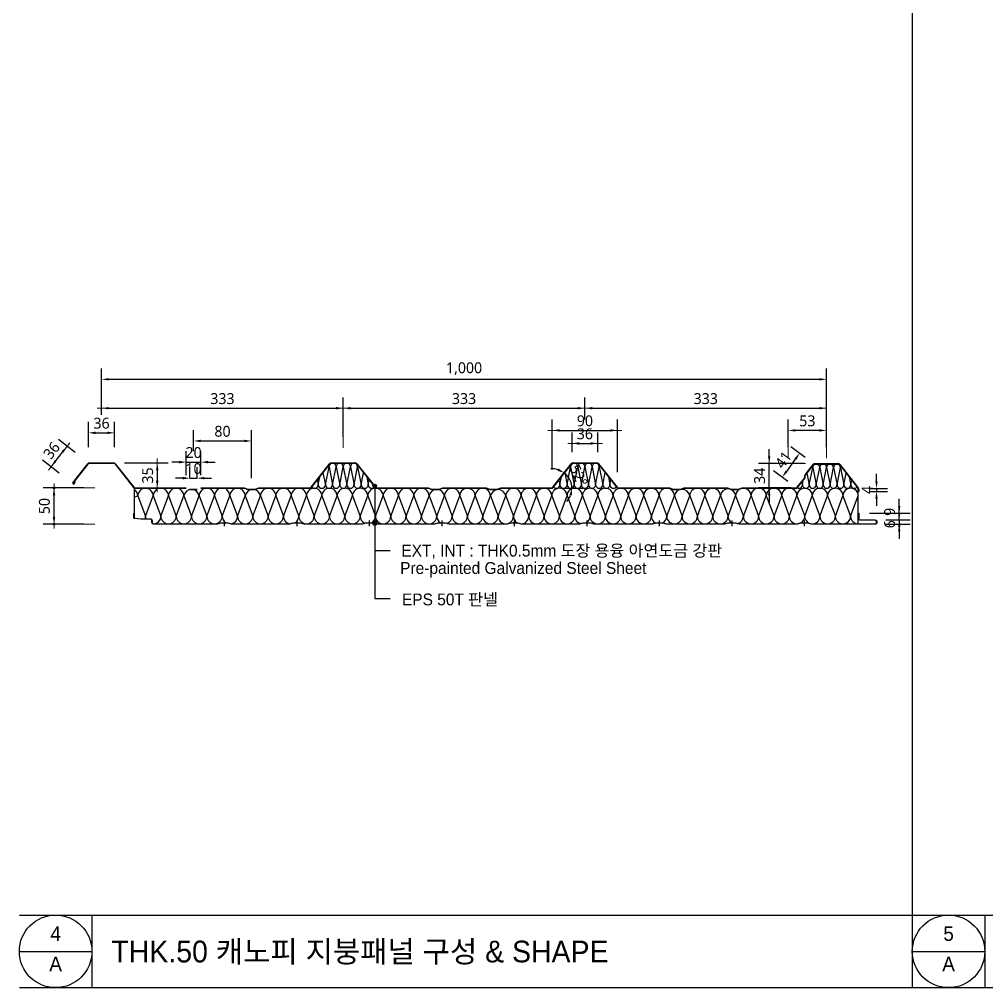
# Model space of a CAD drawing. Header units: millimetres. Extents: x 50863 to 79787, y -43062 to -37468.
# Drawn here: x 50863 to 52197, y -40217 to -38882 of the extents above; entities that cross this region are included whole.
import ezdxf
from ezdxf.enums import TextEntityAlignment as Align

# ---------------------------------------------------------------- set-up
doc = ezdxf.new("R2010")
doc.units = ezdxf.units.MM
doc.header["$LTSCALE"] = 50
for name, color, linetype in [('1', 1, 'Continuous'), ('2', 7, 'Continuous'), ('6', 6, 'Continuous'), ('ARTINT-A1$0$MK', 3, 'Continuous'), ('ARTINT-A1$0$TEX', 7, 'Continuous'), ('DIM', 7, 'Continuous'), ('HAT', 5, 'Continuous'), ('TEXT', 3, 'Continuous'), ('WAL', 3, 'Continuous')]:
    doc.layers.add(name, color=color, linetype=linetype)
doc.styles.get("Standard").update_dxf_attribs({"font": 'txt.shx'})
doc.styles.add('나눔고딕 7', font='')
doc.styles.add('돋움', font='')
doc.styles.get('나눔고딕 7').set_extended_font_data('NanumGothic')
doc.styles.get('돋움').set_extended_font_data('Dotum')
doc.dimstyles.get("Standard").update_dxf_attribs({"dimtxt": 3, "dimasz": 3, "dimexe": 1.25, "dimexo": 3, "dimgap": 1, "dimtad": 1, "dimdec": 0, "dimzin": 1, "dimdsep": 46, "dimlunit": 6, "dimtxsty": 'Standard', "dimcen": 2.5, "dimadec": 0, "dimazin": 0, "dimtfac": 1, "dimtdec": 0, "dimtix": 1, "dimtmove": 2, "dimatfit": 3, "dimfxl": 0, "dimtolj": 1, "dimtzin": 1, "dimarcsym": 0})

# ---------------------------------------------------------------- blocks, each defined once
blk = doc.blocks.new('POT')
at = {"layer": 'TEXT', "color": 4, "linetype": 'Continuous'}
for radius in [0.5, 0.25]:
    blk.add_circle((0, 0), radius, dxfattribs=at)
blk = doc.blocks.new('*D20')
at = {"layer": 'Defpoints', "color": 0}
for p in [(50910.5, -39528.1), (50966.9, -39528.1), (50966.9, -39578.1)]:
    blk.add_point(p, dxfattribs=at)
at = {"layer": 'DIM', "color": 7, "linetype": 'Continuous', "lineweight": -2, "ltscale": 1000}
for p, q in [((50951.9, -39528.1), (50895.5, -39528.1)), ((50951.9, -39578.1), (50895.5, -39578.1))]:
    blk.add_line(p, q, dxfattribs=at)
at = {"layer": 'DIM', "color": 0, "linetype": 'Continuous', "lineweight": -2, "ltscale": 1000}
blk.add_line((50910.5, -39568.1), (50910.5, -39538.1), dxfattribs=at)
at = {"layer": 'DIM', "color": 0}
for points in [[(50912.2, -39538.1), (50908.8, -39538.1), (50910.5, -39528.1)], [(50908.8, -39568.1), (50912.2, -39568.1), (50910.5, -39578.1)]]:
    blk.add_solid(points, dxfattribs=at)
at = {"layer": 'DIM', "color": 3, "insert": (50897.3, -39553.1), "char_height": 15, "attachment_point": 5, "rotation": 90, "style": '나눔고딕 7'}
blk.add_mtext('\\A1;50', dxfattribs=at)
blk = doc.blocks.new('*D21')
at = {"layer": 'Defpoints', "color": 0}
for p in [(51976.1, -39378.3), (50976.1, -39442.2), (51976.1, -39487)]:
    blk.add_point(p, dxfattribs=at)
at = {"layer": 'DIM', "color": 7, "linetype": 'Continuous', "lineweight": -2, "ltscale": 1000}
for p, q in [((50976.1, -39427.2), (50976.1, -39363.3)), ((51976.1, -39472), (51976.1, -39363.3))]:
    blk.add_line(p, q, dxfattribs=at)
at = {"layer": 'DIM', "color": 0, "linetype": 'Continuous', "lineweight": -2, "ltscale": 1000}
blk.add_line((50986.1, -39378.3), (51966.1, -39378.3), dxfattribs=at)
at = {"layer": 'DIM', "color": 0}
for points in [[(50986.1, -39376.7), (50986.1, -39380), (50976.1, -39378.3)], [(51966.1, -39380), (51966.1, -39376.7), (51976.1, -39378.3)]]:
    blk.add_solid(points, dxfattribs=at)
at = {"layer": 'DIM', "color": 3, "insert": (51476.1, -39363.7), "char_height": 15, "attachment_point": 5, "style": '나눔고딕 7'}
blk.add_mtext('\\A1;1,000', dxfattribs=at)
blk = doc.blocks.new('*D22')
at = {"layer": 'Defpoints', "color": 0}
for p in [(51309.5, -39418.2), (50976.1, -39442.2), (51309.5, -39472.8)]:
    blk.add_point(p, dxfattribs=at)
at = {"layer": 'DIM', "color": 7, "linetype": 'Continuous', "lineweight": -2, "ltscale": 1000}
for p, q in [((50976.1, -39427.2), (50976.1, -39403.2)), ((51309.5, -39457.8), (51309.5, -39403.2))]:
    blk.add_line(p, q, dxfattribs=at)
at = {"layer": 'DIM', "color": 0, "linetype": 'Continuous', "lineweight": -2, "ltscale": 1000}
blk.add_line((50986.1, -39418.2), (51299.5, -39418.2), dxfattribs=at)
at = {"layer": 'DIM', "color": 0}
for points in [[(50986.1, -39416.5), (50986.1, -39419.8), (50976.1, -39418.2)], [(51299.5, -39419.8), (51299.5, -39416.5), (51309.5, -39418.2)]]:
    blk.add_solid(points, dxfattribs=at)
at = {"layer": 'DIM', "color": 3, "insert": (51142.8, -39405), "char_height": 15, "attachment_point": 5, "style": '나눔고딕 7'}
blk.add_mtext('\\A1;333', dxfattribs=at)
blk = doc.blocks.new('*D23')
at = {"layer": 'Defpoints', "color": 0}
for p in [(51642.8, -39418.2), (51642.8, -39448.8), (51309.5, -39472.8)]:
    blk.add_point(p, dxfattribs=at)
at = {"layer": 'DIM', "color": 7, "linetype": 'Continuous', "lineweight": -2, "ltscale": 1000}
for p, q in [((51309.5, -39457.8), (51309.5, -39403.2)), ((51642.8, -39433.8), (51642.8, -39403.2))]:
    blk.add_line(p, q, dxfattribs=at)
at = {"layer": 'DIM', "color": 0, "linetype": 'Continuous', "lineweight": -2, "ltscale": 1000}
blk.add_line((51319.5, -39418.2), (51632.8, -39418.2), dxfattribs=at)
at = {"layer": 'DIM', "color": 0}
for points in [[(51319.5, -39416.5), (51319.5, -39419.8), (51309.5, -39418.2)], [(51632.8, -39419.8), (51632.8, -39416.5), (51642.8, -39418.2)]]:
    blk.add_solid(points, dxfattribs=at)
at = {"layer": 'DIM', "color": 3, "insert": (51476.1, -39405), "char_height": 15, "attachment_point": 5, "style": '나눔고딕 7'}
blk.add_mtext('\\A1;333', dxfattribs=at)
blk = doc.blocks.new('*D24')
at = {"layer": 'Defpoints', "color": 0}
for p in [(51976.1, -39418.2), (51642.8, -39448.8), (51976.1, -39487)]:
    blk.add_point(p, dxfattribs=at)
at = {"layer": 'DIM', "color": 7, "linetype": 'Continuous', "lineweight": -2, "ltscale": 1000}
for p, q in [((51642.8, -39433.8), (51642.8, -39403.2)), ((51976.1, -39472), (51976.1, -39403.2))]:
    blk.add_line(p, q, dxfattribs=at)
at = {"layer": 'DIM', "color": 0, "linetype": 'Continuous', "lineweight": -2, "ltscale": 1000}
blk.add_line((51652.8, -39418.2), (51966.1, -39418.2), dxfattribs=at)
at = {"layer": 'DIM', "color": 0}
for points in [[(51652.8, -39416.5), (51652.8, -39419.8), (51642.8, -39418.2)], [(51966.1, -39419.8), (51966.1, -39416.5), (51976.1, -39418.2)]]:
    blk.add_solid(points, dxfattribs=at)
at = {"layer": 'DIM', "color": 3, "insert": (51809.5, -39405), "char_height": 15, "attachment_point": 5, "style": '나눔고딕 7'}
blk.add_mtext('\\A1;333', dxfattribs=at)
blk = doc.blocks.new('*D25')
at = {"layer": 'Defpoints', "color": 0}
for p in [(50994.1, -39452.1), (50958.1, -39487), (50994.1, -39487)]:
    blk.add_point(p, dxfattribs=at)
at = {"layer": 'DIM', "color": 7, "linetype": 'Continuous', "lineweight": -2, "ltscale": 1000}
for p, q in [((50958.1, -39472), (50958.1, -39437.1)), ((50994.1, -39472), (50994.1, -39437.1))]:
    blk.add_line(p, q, dxfattribs=at)
at = {"layer": 'DIM', "color": 0, "linetype": 'Continuous', "lineweight": -2, "ltscale": 1000}
blk.add_line((50968.1, -39452.1), (50984.1, -39452.1), dxfattribs=at)
at = {"layer": 'DIM', "color": 0}
for points in [[(50968.1, -39450.4), (50968.1, -39453.8), (50958.1, -39452.1)], [(50984.1, -39453.8), (50984.1, -39450.4), (50994.1, -39452.1)]]:
    blk.add_solid(points, dxfattribs=at)
at = {"layer": 'DIM', "color": 3, "insert": (50976.1, -39438.9), "char_height": 15, "attachment_point": 5, "style": '나눔고딕 7'}
blk.add_mtext('\\A1;36', dxfattribs=at)
blk = doc.blocks.new('*D26')
at = {"layer": 'Defpoints', "color": 0}
for p in [(50928.6, -39470.5), (50951.6, -39488.5), (50929.5, -39516.9)]:
    blk.add_point(p, dxfattribs=at)
at = {"layer": 'DIM', "color": 7, "linetype": 'Continuous', "lineweight": -2, "ltscale": 1000}
for p, q in [((50939.8, -39479.3), (50916.8, -39461.2)), ((50917.6, -39507.6), (50894.6, -39489.6))]:
    blk.add_line(p, q, dxfattribs=at)
at = {"layer": 'DIM', "color": 0, "linetype": 'Continuous', "lineweight": -2, "ltscale": 1000}
blk.add_line((50912.6, -39491), (50922.5, -39478.4), dxfattribs=at)
at = {"layer": 'DIM', "color": 0}
for points in [[(50923.8, -39479.4), (50921.1, -39477.3), (50928.6, -39470.5)], [(50911.3, -39489.9), (50913.9, -39492), (50906.4, -39498.8)]]:
    blk.add_solid(points, dxfattribs=at)
at = {"layer": 'DIM', "color": 3, "insert": (50907.2, -39476.5), "char_height": 15, "attachment_point": 5, "rotation": 51.953, "style": '나눔고딕 7'}
blk.add_mtext('\\A1;36', dxfattribs=at)
blk = doc.blocks.new('*D27')
at = {"layer": 'Defpoints', "color": 0}
for p in [(50992.7, -39493.6), (51023.4, -39528.1), (51052.9, -39528.1)]:
    blk.add_point(p, dxfattribs=at)
at = {"layer": 'DIM', "color": 7, "linetype": 'Continuous', "lineweight": -2, "ltscale": 1000}
for p, q in [((51007.7, -39493.6), (51067.9, -39493.6)), ((51038.4, -39528.1), (51067.9, -39528.1))]:
    blk.add_line(p, q, dxfattribs=at)
at = {"layer": 'DIM', "color": 0, "linetype": 'Continuous', "lineweight": -2, "ltscale": 1000}
blk.add_line((51052.9, -39503.6), (51052.9, -39518.1), dxfattribs=at)
at = {"layer": 'DIM', "color": 0}
for points in [[(51054.6, -39503.6), (51051.2, -39503.6), (51052.9, -39493.6)], [(51051.2, -39518.1), (51054.6, -39518.1), (51052.9, -39528.1)]]:
    blk.add_solid(points, dxfattribs=at)
at = {"layer": 'DIM', "color": 3, "insert": (51039.7, -39510.9), "char_height": 15, "attachment_point": 5, "rotation": 90, "style": '나눔고딕 7'}
blk.add_mtext('\\A1;35', dxfattribs=at)
blk = doc.blocks.new('*D28')
at = {"layer": 'Defpoints', "color": 0}
for p in [(51113, -39492.5), (51093, -39525.3), (51113, -39525.3)]:
    blk.add_point(p, dxfattribs=at)
at = {"layer": 'DIM', "color": 7, "linetype": 'Continuous', "lineweight": -2, "ltscale": 1000}
for p, q in [((51093, -39510.3), (51093, -39477.5)), ((51113, -39510.3), (51113, -39477.5))]:
    blk.add_line(p, q, dxfattribs=at)
at = {"layer": 'DIM', "color": 0, "linetype": 'Continuous', "lineweight": -2, "ltscale": 1000}
for p, q in [((51083, -39492.5), (51073, -39492.5)), ((51093, -39492.5), (51113, -39492.5)), ((51123, -39492.5), (51133, -39492.5))]:
    blk.add_line(p, q, dxfattribs=at)
at = {"layer": 'DIM', "color": 0}
for points in [[(51083, -39494.2), (51083, -39490.8), (51093, -39492.5)], [(51123, -39490.8), (51123, -39494.2), (51113, -39492.5)]]:
    blk.add_solid(points, dxfattribs=at)
at = {"layer": 'DIM', "color": 3, "insert": (51103, -39479.4), "char_height": 15, "attachment_point": 5, "style": '나눔고딕 7'}
blk.add_mtext('\\A1;20', dxfattribs=at)
blk = doc.blocks.new('*D29')
at = {"layer": 'Defpoints', "color": 0}
for p in [(51107.8, -39514.6), (51098, -39529.6), (51107.8, -39529.6)]:
    blk.add_point(p, dxfattribs=at)
at = {"layer": 'DIM', "color": 7, "linetype": 'Continuous', "lineweight": -2, "ltscale": 1000}
for p, q in [((51098, -39514.6), (51098, -39499.6)), ((51107.8, -39514.6), (51107.8, -39499.6))]:
    blk.add_line(p, q, dxfattribs=at)
at = {"layer": 'DIM', "color": 0, "linetype": 'Continuous', "lineweight": -2, "ltscale": 1000}
for p, q in [((51088, -39514.6), (51078, -39514.6)), ((51098, -39514.6), (51107.8, -39514.6)), ((51117.8, -39514.6), (51127.8, -39514.6))]:
    blk.add_line(p, q, dxfattribs=at)
at = {"layer": 'DIM', "color": 0}
for points in [[(51088, -39516.3), (51088, -39512.9), (51098, -39514.6)], [(51117.8, -39512.9), (51117.8, -39516.3), (51107.8, -39514.6)]]:
    blk.add_solid(points, dxfattribs=at)
at = {"layer": 'DIM', "color": 3, "insert": (51102.9, -39501.5), "char_height": 15, "attachment_point": 5, "style": '나눔고딕 7'}
blk.add_mtext('\\A1;10', dxfattribs=at)
blk = doc.blocks.new('*D30')
at = {"layer": 'Defpoints', "color": 0}
for p in [(51182.8, -39463.3), (51103, -39492.5), (51182.8, -39529.6)]:
    blk.add_point(p, dxfattribs=at)
at = {"layer": 'DIM', "color": 7, "linetype": 'Continuous', "lineweight": -2, "ltscale": 1000}
for p, q in [((51103, -39477.5), (51103, -39448.3)), ((51182.8, -39514.6), (51182.8, -39448.3))]:
    blk.add_line(p, q, dxfattribs=at)
at = {"layer": 'DIM', "color": 0, "linetype": 'Continuous', "lineweight": -2, "ltscale": 1000}
blk.add_line((51113, -39463.3), (51172.8, -39463.3), dxfattribs=at)
at = {"layer": 'DIM', "color": 0}
for points in [[(51113, -39461.6), (51113, -39465), (51103, -39463.3)], [(51172.8, -39465), (51172.8, -39461.6), (51182.8, -39463.3)]]:
    blk.add_solid(points, dxfattribs=at)
at = {"layer": 'DIM', "color": 3, "insert": (51142.9, -39450.1), "char_height": 15, "attachment_point": 5, "style": '나눔고딕 7'}
blk.add_mtext('\\A1;80', dxfattribs=at)
blk = doc.blocks.new('*D31')
at = {"layer": 'Defpoints', "color": 0}
for p in [(51687.8, -39448.8), (51597.8, -39517.7), (51687.8, -39521.5)]:
    blk.add_point(p, dxfattribs=at)
at = {"layer": 'DIM', "color": 7, "linetype": 'Continuous', "lineweight": -2, "ltscale": 1000}
for p, q in [((51597.8, -39502.7), (51597.8, -39433.8)), ((51687.8, -39506.5), (51687.8, -39433.8))]:
    blk.add_line(p, q, dxfattribs=at)
at = {"layer": 'DIM', "color": 0, "linetype": 'Continuous', "lineweight": -2, "ltscale": 1000}
blk.add_line((51607.8, -39448.8), (51677.8, -39448.8), dxfattribs=at)
at = {"layer": 'DIM', "color": 0}
for points in [[(51607.8, -39447.1), (51607.8, -39450.4), (51597.8, -39448.8)], [(51677.8, -39450.4), (51677.8, -39447.1), (51687.8, -39448.8)]]:
    blk.add_solid(points, dxfattribs=at)
at = {"layer": 'DIM', "color": 3, "insert": (51642.8, -39435.6), "char_height": 15, "attachment_point": 5, "style": '나눔고딕 7'}
blk.add_mtext('\\A1;90', dxfattribs=at)
blk = doc.blocks.new('*D32')
at = {"layer": 'Defpoints', "color": 0}
for p in [(51660.7, -39466.7), (51625, -39493.9), (51660.7, -39493.9)]:
    blk.add_point(p, dxfattribs=at)
at = {"layer": 'DIM', "color": 7, "linetype": 'Continuous', "lineweight": -2, "ltscale": 1000}
for p, q in [((51625, -39478.9), (51625, -39451.7)), ((51660.7, -39478.9), (51660.7, -39451.7))]:
    blk.add_line(p, q, dxfattribs=at)
at = {"layer": 'DIM', "color": 0, "linetype": 'Continuous', "lineweight": -2, "ltscale": 1000}
blk.add_line((51635, -39466.7), (51650.7, -39466.7), dxfattribs=at)
at = {"layer": 'DIM', "color": 0}
for points in [[(51635, -39465), (51635, -39468.4), (51625, -39466.7)], [(51650.7, -39468.4), (51650.7, -39465), (51660.7, -39466.7)]]:
    blk.add_solid(points, dxfattribs=at)
at = {"layer": 'DIM', "color": 3, "insert": (51642.8, -39453.5), "char_height": 15, "attachment_point": 5, "style": '나눔고딕 7'}
blk.add_mtext('\\A1;36', dxfattribs=at)
blk = doc.blocks.new('*D33')
at = {"layer": 'Defpoints', "color": 0}
for p in [(51624.3, -39495.1), (51623.7, -39520.6), (51526.8, -39528.6), (51596.6, -39528.6), (51599, -39527.4)]:
    blk.add_point(p, dxfattribs=at)
at = {"layer": 'DIM', "color": 7, "linetype": 'Continuous', "lineweight": -2, "ltscale": 1000}
blk.add_line((51613.1, -39528.6), (51639.9, -39528.6), dxfattribs=at)
at = {"layer": 'DIM', "color": 0, "linetype": 'Continuous', "lineweight": -2, "ltscale": 1000}
for start, end in [(73.4325, 94.9121), (0, 51.953), (317.0409, 338.5204)]:
    blk.add_arc((51598.1, -39528.6), 26.8, start, end, dxfattribs=at)
at = {"layer": 'DIM', "color": 0}
for points in [[(51604.9, -39504.4), (51606.5, -39501.4), (51614.6, -39507.5)], [(51624.7, -39538.7), (51621.4, -39538.1), (51624.9, -39528.6)]]:
    blk.add_solid(points, dxfattribs=at)
at = {"layer": 'DIM', "color": 3, "insert": (51634, -39511.1), "char_height": 15, "attachment_point": 5, "rotation": 295.9765, "style": '나눔고딕 7'}
blk.add_mtext('\\A1;52%%d', dxfattribs=at)
blk = doc.blocks.new('*D34')
at = {"layer": 'Defpoints', "color": 0}
for p in [(51923.1, -39448.8), (51923.1, -39487), (51976.1, -39487)]:
    blk.add_point(p, dxfattribs=at)
at = {"layer": 'DIM', "color": 7, "linetype": 'Continuous', "lineweight": -2, "ltscale": 1000}
for p, q in [((51923.1, -39472), (51923.1, -39433.8)), ((51976.1, -39472), (51976.1, -39433.8))]:
    blk.add_line(p, q, dxfattribs=at)
at = {"layer": 'DIM', "color": 0, "linetype": 'Continuous', "lineweight": -2, "ltscale": 1000}
blk.add_line((51966.1, -39448.8), (51933.1, -39448.8), dxfattribs=at)
at = {"layer": 'DIM', "color": 0}
for points in [[(51933.1, -39447.1), (51933.1, -39450.4), (51923.1, -39448.8)], [(51966.1, -39450.4), (51966.1, -39447.1), (51976.1, -39448.8)]]:
    blk.add_solid(points, dxfattribs=at)
at = {"layer": 'DIM', "color": 3, "insert": (51949.6, -39435.6), "char_height": 15, "attachment_point": 5, "style": '나눔고딕 7'}
blk.add_mtext('\\A1;53', dxfattribs=at)
blk = doc.blocks.new('*D35')
at = {"layer": 'Defpoints', "color": 0}
for p in [(51897, -39494.6), (51960.1, -39494.6), (51933.7, -39528.1)]:
    blk.add_point(p, dxfattribs=at)
at = {"layer": 'DIM', "color": 0, "linetype": 'Continuous', "lineweight": -2, "ltscale": 1000}
for p, q in [((51897, -39484.6), (51897, -39474.6)), ((51897, -39528.1), (51897, -39494.6)), ((51897, -39538.1), (51897, -39548.1))]:
    blk.add_line(p, q, dxfattribs=at)
at = {"layer": 'DIM', "color": 7, "linetype": 'Continuous', "lineweight": -2, "ltscale": 1000}
for p, q in [((51945.1, -39494.6), (51882, -39494.6)), ((51918.7, -39528.1), (51882, -39528.1))]:
    blk.add_line(p, q, dxfattribs=at)
at = {"layer": 'DIM', "color": 0}
for points in [[(51895.3, -39484.6), (51898.6, -39484.6), (51897, -39494.6)], [(51898.6, -39538.1), (51895.3, -39538.1), (51897, -39528.1)]]:
    blk.add_solid(points, dxfattribs=at)
at = {"layer": 'DIM', "color": 3, "insert": (51883.8, -39511.4), "char_height": 15, "attachment_point": 5, "rotation": 90, "style": '나눔고딕 7'}
blk.add_mtext('\\A1;34', dxfattribs=at)
blk = doc.blocks.new('*D36')
at = {"layer": 'Defpoints', "color": 0}
for p in [(51958.8, -39494.9), (51914.9, -39513.4), (51934.8, -39527.8)]:
    blk.add_point(p, dxfattribs=at)
at = {"layer": 'DIM', "color": 7, "linetype": 'Continuous', "lineweight": -2, "ltscale": 1000}
for p, q in [((51946.6, -39486.1), (51926.8, -39471.6)), ((51922.7, -39519), (51902.8, -39504.6))]:
    blk.add_line(p, q, dxfattribs=at)
at = {"layer": 'DIM', "color": 0, "linetype": 'Continuous', "lineweight": -2, "ltscale": 1000}
blk.add_line((51933, -39488.5), (51920.8, -39505.3), dxfattribs=at)
at = {"layer": 'DIM', "color": 0}
for points in [[(51934.4, -39489.5), (51931.7, -39487.6), (51938.9, -39480.4)], [(51919.5, -39504.3), (51922.2, -39506.3), (51914.9, -39513.4)]]:
    blk.add_solid(points, dxfattribs=at)
at = {"layer": 'DIM', "color": 3, "insert": (51916.4, -39489.3), "char_height": 15, "attachment_point": 5, "rotation": 53.9852, "style": '나눔고딕 7'}
blk.add_mtext('\\A1;41', dxfattribs=at)
blk = doc.blocks.new('*D37')
at = {"layer": 'Defpoints', "color": 0}
for p in [(52020.2, -39528.8), (52020.4, -39532.9), (52045, -39532.9)]:
    blk.add_point(p, dxfattribs=at)
at = {"layer": 'DIM', "color": 0, "linetype": 'Continuous', "lineweight": -2, "ltscale": 1000}
for p, q in [((52045, -39518.8), (52045, -39508.8)), ((52045, -39528.8), (52045, -39532.9)), ((52045, -39542.9), (52045, -39552.9))]:
    blk.add_line(p, q, dxfattribs=at)
at = {"layer": 'DIM', "color": 7, "linetype": 'Continuous', "lineweight": -2, "ltscale": 1000}
for p, q in [((52035.2, -39528.8), (52060, -39528.8)), ((52035.4, -39532.9), (52060, -39532.9))]:
    blk.add_line(p, q, dxfattribs=at)
at = {"layer": 'DIM', "color": 0}
for points in [[(52043.3, -39518.8), (52046.6, -39518.8), (52045, -39528.8)], [(52046.6, -39542.9), (52043.3, -39542.9), (52045, -39532.9)]]:
    blk.add_solid(points, dxfattribs=at)
at = {"layer": 'DIM', "color": 3, "insert": (52032, -39530.8), "char_height": 15, "attachment_point": 5, "rotation": 90, "style": '나눔고딕 7'}
blk.add_mtext('\\A1;4', dxfattribs=at)
blk = doc.blocks.new('*D38')
at = {"layer": 'Defpoints', "color": 0}
for p in [(52042.9, -39572.1), (52042.9, -39578.1), (52076.4, -39578.1)]:
    blk.add_point(p, dxfattribs=at)
at = {"layer": 'DIM', "color": 0, "linetype": 'Continuous', "lineweight": -2, "ltscale": 1000}
for p, q in [((52076.4, -39562.1), (52076.4, -39552.1)), ((52076.4, -39572.1), (52076.4, -39578.1)), ((52076.4, -39588.1), (52076.4, -39598.1))]:
    blk.add_line(p, q, dxfattribs=at)
at = {"layer": 'DIM', "color": 7, "linetype": 'Continuous', "lineweight": -2, "ltscale": 1000}
for p, q in [((52057.9, -39572.1), (52091.4, -39572.1)), ((52057.9, -39578.1), (52091.4, -39578.1))]:
    blk.add_line(p, q, dxfattribs=at)
at = {"layer": 'DIM', "color": 0}
for points in [[(52074.7, -39562.1), (52078, -39562.1), (52076.4, -39572.1)], [(52078, -39588.1), (52074.7, -39588.1), (52076.4, -39578.1)]]:
    blk.add_solid(points, dxfattribs=at)
at = {"layer": 'DIM', "color": 3, "insert": (52063.2, -39578.1), "char_height": 15, "attachment_point": 5, "rotation": 90, "style": '나눔고딕 7'}
blk.add_mtext('\\A1;6', dxfattribs=at)
blk = doc.blocks.new('*D39')
at = {"layer": 'Defpoints', "color": 0}
for p in [(52020.4, -39563.1), (52076.4, -39563.1), (52042.9, -39572.1)]:
    blk.add_point(p, dxfattribs=at)
at = {"layer": 'DIM', "color": 0, "linetype": 'Continuous', "lineweight": -2, "ltscale": 1000}
for p, q in [((52076.4, -39553.1), (52076.4, -39543.1)), ((52076.4, -39572.1), (52076.4, -39563.1)), ((52076.4, -39582.1), (52076.4, -39592.1))]:
    blk.add_line(p, q, dxfattribs=at)
at = {"layer": 'DIM', "color": 7, "linetype": 'Continuous', "lineweight": -2, "ltscale": 1000}
for p, q in [((52035.4, -39563.1), (52091.4, -39563.1)), ((52057.9, -39572.1), (52091.4, -39572.1))]:
    blk.add_line(p, q, dxfattribs=at)
at = {"layer": 'DIM', "color": 0}
for points in [[(52074.7, -39553.1), (52078, -39553.1), (52076.4, -39563.1)], [(52078, -39582.1), (52074.7, -39582.1), (52076.4, -39572.1)]]:
    blk.add_solid(points, dxfattribs=at)
at = {"layer": 'DIM', "color": 3, "insert": (52063.2, -39561.1), "char_height": 15, "attachment_point": 5, "rotation": 90, "style": '나눔고딕 7'}
blk.add_mtext('\\A1;9', dxfattribs=at)

msp = doc.modelspace()

# ---------------------------------------------------------------- linework, layer by layer
msp.add_line((52020.4, -39532.9), (52019.9, -39532.9))
at = {"color": 0}
msp.add_lwpolyline([(52019.9, -39563.1), (52020.4, -39563.1), (52020.4, -39570.6, 0.414213), (52021.9, -39572.1), (52042.9, -39572.1, -0.414213), (52045.4, -39574.6), (52045.4, -39575.6, -0.414214), (52042.9, -39578.1), (51955.4, -39578.1), (51950.4, -39576.6), (51940.4, -39576.6), (51935.4, -39578.1), (51855.4, -39578.1), (51850.4, -39576.6), (51840.4, -39576.6), (51835.4, -39578.1), (51755.4, -39578.1), (51750.4, -39576.6), (51740.4, -39576.6), (51735.4, -39578.1), (51655.4, -39578.1), (51650.4, -39576.6), (51640.4, -39576.6), (51635.4, -39578.1), (51555.4, -39578.1), (51550.4, -39576.6), (51540.4, -39576.6), (51535.4, -39578.1), (51455.4, -39578.1), (51450.4, -39576.6), (51440.4, -39576.6), (51435.4, -39578.1), (51355.4, -39578.1), (51350.4, -39576.6), (51340.4, -39576.6), (51335.4, -39578.1), (51255.4, -39578.1), (51250.4, -39576.6), (51240.4, -39576.6), (51235.4, -39578.1), (51155.4, -39578.1), (51150.4, -39576.6), (51140.4, -39576.6), (51135.4, -39578.1), (51047.9, -39578.1, -0.414213), (51045.4, -39575.6), (51045.4, -39573.1, 0.414213), (51043.4, -39571.1), (51030.4, -39571.1), (51021.7, -39570.2, -0.385314), (51020.4, -39568.7), (51020.4, -39563.1), (51020.9, -39563.1), (51020.9, -39568.7, 0.385314), (51021.8, -39569.7), (51030.4, -39570.6), (51043.4, -39570.6, -0.414213), (51045.9, -39573.1), (51045.9, -39575.6, 0.414213), (51047.9, -39577.6), (51135.3, -39577.6), (51140.3, -39576.1), (51150.4, -39576.1), (51155.4, -39577.6), (51235.3, -39577.6), (51240.3, -39576.1), (51250.4, -39576.1), (51255.4, -39577.6), (51335.3, -39577.6), (51340.3, -39576.1), (51350.4, -39576.1), (51355.4, -39577.6), (51435.3, -39577.6), (51440.3, -39576.1), (51450.4, -39576.1), (51455.4, -39577.6), (51535.3, -39577.6), (51540.3, -39576.1), (51550.4, -39576.1), (51555.4, -39577.6), (51635.3, -39577.6), (51640.3, -39576.1), (51650.4, -39576.1), (51655.4, -39577.6), (51735.3, -39577.6), (51740.3, -39576.1), (51750.4, -39576.1), (51755.4, -39577.6), (51835.3, -39577.6), (51840.3, -39576.1), (51850.4, -39576.1), (51855.4, -39577.6), (51935.3, -39577.6), (51940.3, -39576.1), (51950.4, -39576.1), (51955.4, -39577.6), (52042.9, -39577.6, 0.414214), (52044.9, -39575.6), (52044.9, -39574.6, 0.414213), (52042.9, -39572.6), (52021.9, -39572.6, -0.414213), (52019.9, -39570.6)], format="xyb", close=True, dxfattribs=at)
at = {"layer": '1', "color": 7, "lineweight": 5}
for p, q in [((51976.1, -39487), (51976.1, -39388.2)), ((51309.5, -39472.8), (51309.5, -39411.2)), ((50970.1, -39418.2), (51976.1, -39418.2)), ((51591.8, -39448.8), (51693.8, -39448.8)), ((51681.8, -39448.8), (51693.8, -39448.8)), ((50902.7, -39503.6), (50932.3, -39465.8)), ((51619, -39466.7), (51667, -39466.7)), ((51655, -39466.7), (51667, -39466.7)), ((51923.1, -39487), (51923.1, -39459.2)), ((51052.9, -39487.6), (51052.9, -39534.1)), ((51947, -39494.6), (51890, -39494.6)), ((51897, -39488.6), (51897, -39499.1)), ((51897, -39488.6), (51897, -39534.1)), ((50910.5, -39559.1), (50910.5, -39522.1)), ((50909, -39528.1), (50966.9, -39528.1)), ((50910.5, -39578.1), (50910.5, -39528.1)), ((50910.5, -39584.1), (50910.5, -39572.1)), ((50909, -39578.1), (50966.9, -39578.1))]:
    msp.add_line(p, q, dxfattribs=at)
at = {"layer": '1', "color": 7}
for p, q in [((50936.6, -39521.2), (50957.2, -39494.8)), ((50937, -39521.5), (50957.6, -39495.1)), ((50959.6, -39493.6), (50992.7, -39493.6)), ((50959.6, -39494.1), (50992.7, -39494.1)), ((50994.7, -39495.1), (51020, -39527.4)), ((50995, -39494.8), (51020.4, -39527.1)), ((51265.2, -39527.1), (51290.6, -39494.8)), ((51265.6, -39527.4), (51291, -39495.1)), ((51292.9, -39493.6), (51326, -39493.6)), ((51292.9, -39494.1), (51326, -39494.1)), ((51328, -39495.1), (51353.3, -39527.4)), ((51328.4, -39494.8), (51353.7, -39527.1)), ((51598.6, -39527.1), (51623.9, -39494.8)), ((51599, -39527.4), (51624.3, -39495.1)), ((51626.3, -39493.6), (51659.4, -39493.6)), ((51626.3, -39494.1), (51659.4, -39494.1)), ((51661.3, -39495.1), (51686.7, -39527.4)), ((51661.7, -39494.8), (51687.1, -39527.1)), ((51946.6, -39509.9), (51957.7, -39495.8)), ((51947, -39510.3), (51958.1, -39496.1)), ((51960.1, -39494.6), (51992.2, -39494.6)), ((51960.1, -39495.1), (51992.2, -39495.1)), ((51994.2, -39496.1), (52019.3, -39528.2)), ((51994.6, -39495.8), (52019.7, -39527.9)), ((50939.4, -39519.6), (50937.8, -39522)), ((50939.8, -39519.8), (50938.2, -39522.3)), ((50939.4, -39519.6), (50939.8, -39519.8)), ((51935.7, -39527.1), (51946, -39514)), ((51936.1, -39527.4), (51946.4, -39514.3)), ((51946.3, -39513.1), (51946.3, -39510.9)), ((51946.8, -39513.1), (51946.8, -39510.9)), ((51021, -39528.3), (51021, -39529.1)), ((51022.4, -39528.1), (51092.8, -39528.1)), ((51022.4, -39528.1), (51059.9, -39528.1)), ((51022.4, -39528.6), (51092.7, -39528.6)), ((51097.7, -39530.1), (51107.9, -39530.1)), ((51097.8, -39529.6), (51107.8, -39529.6)), ((51112.8, -39528.1), (51152.9, -39528.1)), ((51112.9, -39528.6), (51132.7, -39528.6)), ((51112.9, -39528.6), (51172.7, -39528.6)), ((51152.8, -39528.1), (51172.8, -39528.1)), ((51152.9, -39528.6), (51172.7, -39528.6)), ((51172.7, -39528.6), (51177.7, -39530.1)), ((51172.8, -39528.1), (51177.8, -39529.6)), ((51177.7, -39530.1), (51187.9, -39530.1)), ((51177.8, -39529.6), (51187.8, -39529.6)), ((51187.8, -39529.6), (51192.8, -39528.1)), ((51187.9, -39530.1), (51192.9, -39528.6)), ((51192.8, -39528.1), (51263.3, -39528.1)), ((51192.9, -39528.6), (51263.3, -39528.6)), ((51355.7, -39528.1), (51426.7, -39528.1)), ((51355.7, -39528.6), (51426.6, -39528.6)), ((51426.6, -39528.6), (51431.6, -39530.1)), ((51426.7, -39528.1), (51431.7, -39529.6)), ((51431.6, -39530.1), (51441.8, -39530.1)), ((51431.7, -39529.6), (51441.7, -39529.6)), ((51441.7, -39529.6), (51446.7, -39528.1)), ((51441.8, -39530.1), (51446.8, -39528.6)), ((51446.7, -39528.1), (51506.7, -39528.1)), ((51446.8, -39528.6), (51506.6, -39528.6)), ((51506.6, -39528.6), (51511.6, -39530.1)), ((51506.7, -39528.1), (51511.7, -39529.6)), ((51511.6, -39530.1), (51521.8, -39530.1)), ((51511.7, -39529.6), (51521.7, -39529.6)), ((51521.7, -39529.6), (51526.7, -39528.1)), ((51521.8, -39530.1), (51526.8, -39528.6)), ((51526.7, -39528.1), (51596.6, -39528.1)), ((51526.8, -39528.6), (51596.6, -39528.6)), ((51689, -39528.1), (51759.5, -39528.1)), ((51689, -39528.6), (51759.4, -39528.6)), ((51759.4, -39528.6), (51764.4, -39530.1)), ((51759.5, -39528.1), (51764.5, -39529.6)), ((51764.4, -39530.1), (51774.5, -39530.1)), ((51764.5, -39529.6), (51774.5, -39529.6)), ((51774.5, -39529.6), (51779.5, -39528.1)), ((51774.5, -39530.1), (51779.5, -39528.6)), ((51779.5, -39528.1), (51839.5, -39528.1)), ((51779.5, -39528.6), (51839.4, -39528.6)), ((51839.4, -39528.6), (51844.4, -39530.1)), ((51839.5, -39528.1), (51844.5, -39529.6)), ((51844.4, -39530.1), (51854.5, -39530.1)), ((51844.5, -39529.6), (51854.5, -39529.6)), ((51854.5, -39529.6), (51859.5, -39528.1)), ((51854.5, -39530.1), (51859.5, -39528.6)), ((51859.5, -39528.1), (51933.7, -39528.1)), ((51859.5, -39528.6), (51933.7, -39528.6)), ((51927.5, -39528.1), (51890, -39528.1)), ((52019.9, -39529.8), (52019.9, -39532.9)), ((52020.4, -39529.8), (52020.4, -39532.9))]:
    msp.add_line(p, q, dxfattribs=at)
at = {"layer": '1', "color": 7, "lineweight": 5}
for centre, radius in [((50910.5, -39528.1), 1.5), ((50910.5, -39528.1), 0.75), ((50910.5, -39578.1), 1.5), ((50910.5, -39578.1), 0.75)]:
    msp.add_circle(centre, radius, dxfattribs=at)
at = {"layer": '1', "color": 7}
for centre, radius, start, end in [((50959.6, -39496.6), 3, 90, 141.953), ((50959.6, -39496.6), 2.5, 90, 141.953), ((50992.7, -39496.6), 3, 38.047, 90), ((50992.7, -39496.6), 2.5, 38.047, 90), ((51292.9, -39496.6), 3, 90, 141.953), ((51292.9, -39496.6), 2.5, 90, 141.953), ((51326, -39496.6), 3, 38.047, 90), ((51326, -39496.6), 2.5, 38.047, 90), ((51626.3, -39496.6), 3, 90, 141.953), ((51626.3, -39496.6), 2.5, 90, 141.953), ((51659.4, -39496.6), 3, 38.047, 90), ((51659.4, -39496.6), 2.5, 38.047, 90), ((51960.1, -39497.6), 3, 90, 141.953), ((51960.1, -39497.6), 2.5, 90, 141.953), ((51992.2, -39497.6), 3, 38.047, 90), ((51992.2, -39497.6), 2.5, 38.047, 90), ((51947.8, -39510.9), 1.5, 141.953, 180), ((50937.4, -39521.8), 1, 141.953, 327.453), ((51944.8, -39513.1), 1.5, 321.953, 0), ((51944.8, -39513.1), 2, 321.953, 0), ((51947.8, -39510.9), 1, 141.953, 180), ((51022.4, -39525.6), 3, 218.047, 270), ((51022.4, -39525.6), 2.5, 218.047, 270), ((51263.3, -39525.6), 2.5, 270, 321.953), ((51263.3, -39525.6), 3, 270, 321.953), ((51355.7, -39525.6), 3, 218.047, 270), ((51355.7, -39525.6), 2.5, 218.047, 270), ((51596.6, -39525.6), 2.5, 270, 321.953), ((51596.6, -39525.6), 3, 270, 321.953), ((51689, -39525.6), 3, 218.047, 270), ((51689, -39525.6), 2.5, 218.047, 270), ((51933.7, -39525.6), 2.5, 270, 321.953), ((51933.7, -39525.6), 3, 270, 321.953), ((52017.4, -39529.8), 2.5, 0, 38.047), ((52017.4, -39529.8), 3, 0, 38.047)]:
    msp.add_arc(centre, radius, start, end, dxfattribs=at)
at = {"layer": '1', "color": 7, "lineweight": 5}
msp.add_arc((50937.4, -39521.8), 0.5, 141.953, 327.453, dxfattribs=at)
at = {"layer": '2'}
for p, q in [((51145.4, -39573.1), (51145.4, -39580.8)), ((51245.4, -39573.1), (51245.4, -39580.8)), ((51345.4, -39573.1), (51345.4, -39580.8)), ((51445.4, -39573.1), (51445.4, -39580.8)), ((51545.4, -39573.1), (51545.4, -39580.8)), ((51645.4, -39573.1), (51645.4, -39580.8)), ((51745.4, -39573.1), (51745.4, -39580.8)), ((51845.4, -39573.1), (51845.4, -39580.8)), ((51945.4, -39573.1), (51945.4, -39580.8))]:
    msp.add_line(p, q, dxfattribs=at)
at = {"layer": '6'}
msp.add_line((52019.9, -39577.6), (52019.9, -39528.9), dxfattribs=at)
msp.add_lwpolyline([(51025.9, -39528.6), (51020.9, -39528.6), (51020.9, -39568.9)], dxfattribs=at)
at = {"layer": 'ARTINT-A1$0$MK'}
for p, q in [((50862.7, -40167.2), (50962.7, -40167.2)), ((52094.4, -40167.2), (52194.4, -40167.2))]:
    msp.add_line(p, q, dxfattribs=at)
for centre in [(50912.7, -40167.2), (52144.4, -40167.2)]:
    msp.add_circle(centre, 50, dxfattribs=at)
at = {"layer": 'HAT'}
for p, q in [((51281.5, -39507.1), (51284.8, -39523.7)), ((51284.8, -39523.7), (51289.8, -39499)), ((51289.8, -39499), (51294.7, -39523.7)), ((51294.7, -39523.7), (51299.6, -39499)), ((51299.6, -39499), (51304.6, -39523.7)), ((51304.6, -39523.7), (51309.5, -39499)), ((51309.5, -39499), (51314.4, -39523.7)), ((51314.4, -39523.7), (51319.3, -39499)), ((51319.3, -39499), (51324.3, -39523.7)), ((51324.3, -39523.7), (51329.2, -39499)), ((51329.2, -39499), (51334.1, -39523.7)), ((51334.1, -39523.7), (51337.4, -39507.1)), ((51614.9, -39507.1), (51618.2, -39523.7)), ((51618.2, -39523.7), (51623.1, -39499)), ((51623.1, -39499), (51628, -39523.7)), ((51628, -39523.7), (51633, -39499)), ((51633, -39499), (51637.9, -39523.7)), ((51637.9, -39523.7), (51642.8, -39499)), ((51642.8, -39499), (51647.7, -39523.7)), ((51647.7, -39523.7), (51652.7, -39499)), ((51652.7, -39499), (51657.6, -39523.7)), ((51657.6, -39523.7), (51662.5, -39499)), ((51662.5, -39499), (51667.5, -39523.7)), ((51667.5, -39523.7), (51670.8, -39507.1)), ((51949, -39507.8), (51952.2, -39523.8)), ((51952.2, -39523.8), (51957, -39499.9)), ((51957, -39499.9), (51961.8, -39523.8)), ((51961.8, -39523.8), (51966.6, -39499.9)), ((51966.6, -39499.9), (51971.4, -39523.8)), ((51971.4, -39523.8), (51976.2, -39499.9)), ((51976.2, -39499.9), (51981, -39523.8)), ((51981, -39523.8), (51985.7, -39499.9)), ((51985.7, -39499.9), (51990.5, -39523.8)), ((51990.5, -39523.8), (51995.3, -39499.9)), ((51995.3, -39499.9), (52000.1, -39523.8)), ((52000.1, -39523.8), (52003.3, -39507.8)), ((51273.7, -39517.2), (51275, -39523.7)), ((51275, -39523.7), (51277.2, -39512.7)), ((51341.8, -39512.7), (51344, -39523.7)), ((51344, -39523.7), (51345.3, -39517.2)), ((51607, -39517.2), (51608.3, -39523.7)), ((51608.3, -39523.7), (51610.5, -39512.7)), ((51675.1, -39512.7), (51677.3, -39523.7)), ((51677.3, -39523.7), (51678.6, -39517.2)), ((51941.9, -39520), (51942.7, -39523.8)), ((51942.7, -39523.8), (51944, -39517.4)), ((52007.5, -39513.2), (52009.7, -39523.8)), ((52009.7, -39523.8), (52010.9, -39517.5)), ((51020.9, -39540.6), (51026.2, -39539.2)), ((51026.2, -39539.2), (51036.7, -39567)), ((51036.7, -39567), (51047.3, -39539.2)), ((51047.3, -39539.2), (51057.9, -39567)), ((51057.9, -39567), (51068.4, -39539.2)), ((51068.4, -39539.2), (51079, -39567)), ((51079, -39567), (51089.6, -39539.2)), ((51089.6, -39539.2), (51100.2, -39567)), ((51100.2, -39567), (51110.7, -39539.2)), ((51110.7, -39539.2), (51121.3, -39567)), ((51121.3, -39567), (51131.9, -39539.2)), ((51131.9, -39539.2), (51142.4, -39567)), ((51142.4, -39567), (51153, -39539.2)), ((51153, -39539.2), (51163.6, -39567)), ((51163.6, -39567), (51174.2, -39539.2)), ((51174.2, -39539.2), (51184.7, -39567)), ((51184.7, -39567), (51195.3, -39539.2)), ((51195.3, -39539.2), (51205.9, -39567)), ((51205.9, -39567), (51216.4, -39539.2)), ((51216.4, -39539.2), (51227, -39567)), ((51227, -39567), (51237.6, -39539.2)), ((51237.6, -39539.2), (51248.2, -39567)), ((51248.2, -39567), (51258.7, -39539.2)), ((51258.7, -39539.2), (51269.3, -39567)), ((51269.3, -39567), (51279.9, -39539.2)), ((51279.9, -39539.2), (51290.4, -39567)), ((51290.4, -39567), (51301, -39539.2)), ((51301, -39539.2), (51311.6, -39567)), ((51311.6, -39567), (51322.2, -39539.2)), ((51322.2, -39539.2), (51332.7, -39567)), ((51332.7, -39567), (51343.3, -39539.2)), ((51343.3, -39539.2), (51353.9, -39567)), ((51353.9, -39567), (51364.4, -39539.2)), ((51364.4, -39539.2), (51375, -39567)), ((51375, -39567), (51385.6, -39539.2)), ((51385.6, -39539.2), (51396.2, -39567)), ((51396.2, -39567), (51406.7, -39539.2)), ((51406.7, -39539.2), (51417.3, -39567)), ((51417.3, -39567), (51427.9, -39539.2)), ((51427.9, -39539.2), (51438.4, -39567)), ((51438.4, -39567), (51449, -39539.2)), ((51449, -39539.2), (51459.6, -39567)), ((51459.6, -39567), (51470.2, -39539.2)), ((51470.2, -39539.2), (51480.7, -39567)), ((51480.7, -39567), (51491.3, -39539.2)), ((51491.3, -39539.2), (51501.9, -39567)), ((51501.9, -39567), (51512.4, -39539.2)), ((51512.4, -39539.2), (51523, -39567)), ((51523, -39567), (51533.6, -39539.2)), ((51533.6, -39539.2), (51544.2, -39567)), ((51544.2, -39567), (51554.7, -39539.2)), ((51554.7, -39539.2), (51565.3, -39567)), ((51565.3, -39567), (51575.9, -39539.2)), ((51575.9, -39539.2), (51586.4, -39567)), ((51586.4, -39567), (51597, -39539.2)), ((51597, -39539.2), (51607.6, -39567)), ((51607.6, -39567), (51618.2, -39539.2)), ((51618.2, -39539.2), (51628.7, -39567)), ((51628.7, -39567), (51639.3, -39539.2)), ((51639.3, -39539.2), (51649.9, -39567)), ((51649.9, -39567), (51660.4, -39539.2)), ((51660.4, -39539.2), (51671, -39567)), ((51671, -39567), (51681.6, -39539.2)), ((51681.6, -39539.2), (51692.2, -39567)), ((51692.2, -39567), (51702.7, -39539.2)), ((51702.7, -39539.2), (51713.3, -39567)), ((51713.3, -39567), (51723.9, -39539.2)), ((51723.9, -39539.2), (51734.4, -39567)), ((51734.4, -39567), (51745, -39539.2)), ((51745, -39539.2), (51755.6, -39567)), ((51755.6, -39567), (51766.2, -39539.2)), ((51766.2, -39539.2), (51776.7, -39567)), ((51776.7, -39567), (51787.3, -39539.2)), ((51787.3, -39539.2), (51797.9, -39567)), ((51797.9, -39567), (51808.4, -39539.2)), ((51808.4, -39539.2), (51819, -39567)), ((51819, -39567), (51829.6, -39539.2)), ((51829.6, -39539.2), (51840.2, -39567)), ((51840.2, -39567), (51850.7, -39539.2)), ((51850.7, -39539.2), (51861.3, -39567)), ((51861.3, -39567), (51871.9, -39539.2)), ((51871.9, -39539.2), (51882.4, -39567)), ((51882.4, -39567), (51893, -39539.2)), ((51893, -39539.2), (51903.6, -39567)), ((51903.6, -39567), (51914.2, -39539.2)), ((51914.2, -39539.2), (51924.7, -39567)), ((51924.7, -39567), (51935.3, -39539.2)), ((51935.3, -39539.2), (51945.9, -39567)), ((51945.9, -39567), (51956.4, -39539.2)), ((51956.4, -39539.2), (51967, -39567)), ((51967, -39567), (51977.6, -39539.2)), ((51977.6, -39539.2), (51988.2, -39567)), ((51988.2, -39567), (51998.7, -39539.2)), ((51998.7, -39539.2), (52009.3, -39567)), ((52009.3, -39567), (52019.9, -39539.2))]:
    msp.add_line(p, q, dxfattribs=at)
for centre, radius, start, end in [((51294.7, -39499), 4.93, 0, 180), ((51304.6, -39499), 4.93, 0, 180), ((51314.4, -39499), 4.93, 0, 180), ((51324.3, -39499), 4.93, 0, 180), ((51628, -39499), 4.93, 0, 180), ((51637.9, -39499), 4.93, 0, 180), ((51647.7, -39499), 4.93, 0, 180), ((51657.6, -39499), 4.93, 0, 180), ((51961.8, -39499.9), 4.79, 0, 180), ((51971.4, -39499.9), 4.79, 0, 180), ((51981, -39499.9), 4.79, 0, 180), ((51990.5, -39499.9), 4.79, 0, 180), ((51284.8, -39499), 4.93, 0, 22.9956), ((51334.1, -39499), 4.93, 157.0044, 180), ((51618.2, -39499), 4.93, 0, 22.9956), ((51667.5, -39499), 4.93, 157.0044, 180), ((51952.2, -39499.9), 4.79, 0, 23.6014), ((52000.1, -39499.9), 4.79, 157.0044, 180), ((51015.6, -39539.2), 10.6, 0, 60), ((51036.7, -39539.2), 10.6, 0, 180), ((51057.9, -39539.2), 10.6, 0, 180), ((51079, -39539.2), 10.6, 0, 180), ((51100.2, -39540.8), 10.7, 8.7337, 171.2663), ((51121.3, -39539.2), 10.6, 0, 180), ((51142.4, -39539.2), 10.6, 119.3426, 180), ((51142.4, -39539.2), 10.6, 0, 59.1048), ((51163.6, -39539.2), 10.6, 0, 180), ((51184.7, -39540.8), 10.7, 8.7337, 171.2663), ((51205.9, -39539.2), 10.6, 0, 180), ((51227, -39539.2), 10.6, 0, 180), ((51248.2, -39539.2), 10.6, 0, 180), ((51269.3, -39539.2), 10.6, 0, 180), ((51270, -39523.7), 4.93, 218.3691, 0), ((51279.9, -39523.7), 4.93, 180, 0), ((51290.4, -39539.2), 10.6, 0, 180), ((51289.8, -39523.7), 4.93, 180, 0), ((51299.6, -39523.7), 4.93, 180, 0), ((51311.6, -39539.2), 10.6, 0, 180), ((51309.5, -39523.7), 4.93, 180, 0), ((51319.3, -39523.7), 4.93, 180, 0), ((51332.7, -39539.2), 10.6, 0, 180), ((51329.2, -39523.7), 4.93, 180, 0), ((51339.1, -39523.7), 4.93, 180, 0), ((51353.9, -39539.2), 10.6, 0, 180), ((51348.9, -39523.7), 4.93, 180, 321.6309), ((51375, -39539.2), 10.6, 0, 180), ((51396.2, -39539.2), 10.6, 0, 180), ((51417.3, -39539.2), 10.6, 0, 180), ((51438.4, -39540.8), 10.7, 8.7337, 171.2663), ((51459.6, -39539.2), 10.6, 0, 180), ((51480.7, -39539.2), 10.6, 70.6501, 180), ((51480.7, -39539.2), 10.6, 0, 70.6501), ((51501.9, -39539.2), 10.6, 0, 180), ((51523, -39541), 10.7, 9.9777, 170.0223), ((51544.2, -39539.2), 10.6, 0, 180), ((51565.3, -39539.2), 10.6, 0, 180), ((51586.4, -39539.2), 10.6, 0, 180), ((51607.6, -39539.2), 10.6, 0, 180), ((51603.4, -39523.7), 4.93, 218.3691, 0), ((51613.2, -39523.7), 4.93, 180, 0), ((51623.1, -39523.7), 4.93, 180, 0), ((51628.7, -39539.2), 10.6, 0, 180), ((51633, -39523.7), 4.93, 180, 0), ((51642.8, -39523.7), 4.93, 180, 0), ((51649.9, -39539.2), 10.6, 0, 180), ((51652.7, -39523.7), 4.93, 180, 0), ((51662.5, -39523.7), 4.93, 180, 0), ((51671, -39539.2), 10.6, 0, 180), ((51672.4, -39523.7), 4.93, 180, 0), ((51682.2, -39523.7), 4.93, 180, 321.6309), ((51692.2, -39539.2), 10.6, 0, 180), ((51713.3, -39539.2), 10.6, 0, 180), ((51734.4, -39539.2), 10.6, 0, 180), ((51755.6, -39539.2), 10.6, 0, 180), ((51776.7, -39540.8), 10.7, 8.6979, 171.3021), ((51797.9, -39539.2), 10.6, 0, 180), ((51819, -39539.2), 10.6, 0, 180), ((51840.2, -39540.1), 10.6, 4.9433, 175.0567), ((51861.3, -39539.2), 10.6, 0, 180), ((51882.4, -39539.2), 10.6, 0, 180), ((51903.6, -39539.2), 10.6, 0, 180), ((51924.7, -39539.2), 10.6, 0, 180), ((51945.9, -39539.2), 10.6, 0, 180), ((51937.9, -39523.8), 4.79, 240.7569, 0), ((51947.5, -39523.8), 4.79, 180, 0), ((51957, -39523.8), 4.79, 180, 0), ((51967, -39539.2), 10.6, 0, 180), ((51966.6, -39523.8), 4.79, 180, 0), ((51976.2, -39523.8), 4.79, 180, 0), ((51988.2, -39539.2), 10.6, 0, 180), ((51985.7, -39523.8), 4.79, 180, 0), ((51995.3, -39523.8), 4.79, 180, 0), ((52009.3, -39539.2), 10.6, 0, 180), ((52004.9, -39523.8), 4.79, 180, 0), ((52014.5, -39523.8), 4.79, 180, 321.6309), ((51026.2, -39567), 10.6, 340.2548, 0), ((51047.3, -39567), 10.6, 180, 199.7452), ((51047.3, -39567), 10.6, 274.1716, 0), ((51068.4, -39567), 10.6, 180, 0), ((51089.6, -39567), 10.6, 180, 0), ((51110.7, -39567), 10.6, 180, 0), ((51131.9, -39567), 10.6, 180, 0), ((51153, -39567), 10.6, 180, 239.1048), ((51153, -39567), 10.6, 280.2054, 0), ((51174.2, -39567), 10.6, 180, 0), ((51195.3, -39567), 10.6, 180, 0), ((51216.4, -39567), 10.6, 180, 0), ((51237.6, -39567), 10.6, 180, 260.2905), ((51237.6, -39567), 10.6, 300.8952, 0), ((51258.7, -39567), 10.6, 180, 0), ((51279.9, -39567), 10.6, 180, 0), ((51301, -39567), 10.6, 180, 0), ((51322.2, -39567), 10.6, 180, 0), ((51343.3, -39567), 10.6, 180, 244.458), ((51343.3, -39567), 10.6, 300.8952, 0), ((51364.4, -39567), 10.6, 180, 0), ((51385.6, -39567), 10.6, 180, 0), ((51406.7, -39567), 10.6, 180, 0), ((51427.9, -39567), 10.6, 180, 0), ((51449, -39567), 10.6, 180, 239.1048), ((51449, -39567), 10.6, 291.7615, 0), ((51470.2, -39567), 10.6, 180, 0), ((51491.3, -39567), 10.6, 180, 0), ((51512.4, -39567), 10.6, 180, 0), ((51533.6, -39567), 10.6, 180, 0), ((51554.7, -39567), 10.6, 180, 239.1048), ((51554.7, -39567), 10.6, 273.5232, 0), ((51575.9, -39567), 10.6, 180, 0), ((51597, -39567), 10.6, 180, 0), ((51618.2, -39567), 10.6, 180, 0), ((51639.3, -39567), 10.6, 180, 254.8074), ((51639.3, -39567), 10.6, 300.8952, 0), ((51660.4, -39567), 10.6, 180, 0), ((51681.6, -39567), 10.6, 180, 0), ((51702.7, -39567), 10.6, 180, 0), ((51723.9, -39567), 10.6, 180, 0), ((51745, -39567), 10.6, 180, 240.6248), ((51745, -39567), 10.6, 300.8952, 0), ((51766.2, -39567), 10.6, 180, 0), ((51787.3, -39567), 10.6, 180, 0), ((51808.4, -39567), 10.6, 180, 0), ((51829.6, -39567), 10.6, 180, 0), ((51850.7, -39567), 10.6, 180, 239.1048), ((51850.7, -39567), 10.6, 287.2399, 0), ((51871.9, -39567), 10.6, 180, 0), ((51893, -39567), 10.6, 180, 0), ((51914.2, -39567), 10.6, 180, 0), ((51935.3, -39567), 10.6, 180, 269.9894), ((51935.3, -39567), 10.6, 300.8952, 0), ((51956.4, -39567), 10.6, 180, 243.3493), ((51956.4, -39567), 10.6, 263.2522, 0), ((51977.6, -39567), 10.6, 180, 0), ((51998.7, -39567), 10.6, 180, 0), ((52019.9, -39567), 10.6, 180, 270)]:
    msp.add_arc(centre, radius, start, end, dxfattribs=at)
at = {"layer": 'TEXT'}
for p, q in [((51352.9, -39525.4), (51352.9, -39680.4)), ((51352.9, -39614.2), (51374, -39614.2)), ((51352.9, -39680.4), (51374, -39680.4))]:
    msp.add_line(p, q, dxfattribs=at)
at = {"layer": 'WAL', "color": 2}
for p, q in [((52094.4, -37492.2), (52094.4, -40217.2)), ((50862.7, -40117.2), (54482.7, -40117.2)), ((50962.7, -40117.2), (50962.7, -40217.2)), ((52194.4, -40117.2), (52194.4, -40217.2)), ((50862.7, -40217.2), (54482.7, -40217.2))]:
    msp.add_line(p, q, dxfattribs=at)

# ---------------------------------------------------------------- block references
at = {"layer": 'TEXT', "xscale": 5, "yscale": 5, "zscale": 5}
for p in [(51352.9, -39525.4), (51352.9, -39575.5), (51352.9, -39577.3)]:
    msp.add_blockref('POT', p, dxfattribs=at)

# ---------------------------------------------------------------- texts
at = {"layer": 'ARTINT-A1$0$MK', "style": '돋움'}
for s, p in [('4', (50912.7, -40152.7)), ('5', (52144.4, -40152.7)), ('A', (50912.7, -40194.6)), ('A', (52144.4, -40194.6))]:
    msp.add_text(s, height=20, dxfattribs=at).set_placement(p, align=Align.CENTER)
msp.add_text('THK.50 캐노피 지붕패널 구성 & SHAPE', height=30, dxfattribs=at).set_placement((50989.7, -40182.4))
at = {"layer": 'ARTINT-A1$0$TEX', "style": '돋움'}
for s, height, p in [('EXT, INT : THK0.5mm 도장 용융 아연도금 강판', 16.335, (51389.6, -39622.7)), ('Pre-painted Galvanized Steel Sheet', 16.335, (51387.9, -39646.7)), ('EPS 50T 판넬', 16.33, (51390.4, -39690))]:
    msp.add_text(s, height=height, dxfattribs=at).set_placement(p)

# ---------------------------------------------------------------- dimensions: what is measured, and where the dimension line sits
at = {"layer": 'DIM', "ltscale": 1000}
for base, p1, p2, picture, middle in [((51976.1, -39378.3), (50976.1, -39442.2), (51976.1, -39487), '*D21', (51476.1, -39363.7)), ((51309.5, -39418.2), (50976.1, -39442.2), (51309.5, -39472.8), '*D22', (51142.8, -39405)), ((51642.8, -39418.2), (51309.5, -39472.8), (51642.8, -39448.8), '*D23', (51476.1, -39405)), ((51976.1, -39418.2), (51642.8, -39448.8), (51976.1, -39487), '*D24', (51809.5, -39405)), ((50994.1, -39452.1), (50958.1, -39487), (50994.1, -39487), '*D25', (50976.1, -39438.9)), ((51687.8, -39448.8), (51597.8, -39517.7), (51687.8, -39521.5), '*D31', (51642.8, -39435.6)), ((51923.1, -39448.8), (51976.1, -39487), (51923.1, -39487), '*D34', (51949.6, -39435.6)), ((51182.8, -39463.3), (51103, -39492.5), (51182.8, -39529.6), '*D30', (51142.9, -39450.1)), ((51660.7, -39466.7), (51625, -39493.9), (51660.7, -39493.9), '*D32', (51642.8, -39453.5)), ((51113, -39492.5), (51093, -39525.3), (51113, -39525.3), '*D28', (51103, -39479.4)), ((51107.8, -39514.6), (51098, -39529.6), (51107.8, -39529.6), '*D29', (51102.9, -39501.5))]:
    dim = msp.add_linear_dim(base=base, p1=p1, p2=p2, dimstyle='Standard', override={"dimscale": 5, "dimtxt": 3, "dimasz": 2, "dimexe": 3, "dimexo": 3, "dimgap": 1, "dimdec": 0, "dimlunit": 6, "dimtxsty": '나눔고딕 7', "dimcen": 9, "dimdle": 1012.5, "dimclre": 7, "dimclrt": 3, "dimtdec": 0, "dimtix": 1, "dimtofl": 1, "dimfxl": 3}, dxfattribs=at)
    dim.commit()
    dim.dimension.update_dxf_attribs({"geometry": picture, "text_midpoint": middle})
for p1, p2, distance, picture, middle in [((50929.5, -39516.9), (50951.6, -39488.5), 29.2, '*D26', (50907.2, -39476.5)), ((51958.8, -39494.9), (51934.8, -39527.8), -24.6, '*D36', (51916.4, -39489.3))]:
    dim = msp.add_aligned_dim(p1=p1, p2=p2, distance=distance, dimstyle='Standard', override={"dimscale": 5, "dimtxt": 3, "dimasz": 2, "dimexe": 3, "dimexo": 3, "dimgap": 1, "dimdec": 0, "dimlunit": 6, "dimtxsty": '나눔고딕 7', "dimcen": 9, "dimdle": 1012.5, "dimclre": 7, "dimclrt": 3, "dimtdec": 0, "dimtix": 1, "dimtofl": 1, "dimfxl": 3}, dxfattribs=at)
    dim.commit()
    dim.dimension.update_dxf_attribs({"geometry": picture, "text_midpoint": middle})
for base, p1, p2, picture, middle in [((51896.9818113, -39494.600599), (51933.7371787, -39528.100599), (51960.0946384, -39494.600599), '*D35', (51883.8058456, -39511.350599)), ((51052.8942727, -39528.100599), (50992.6840669, -39493.600599), (51023.3822617, -39528.100599), '*D27', (51039.7183071, -39510.850599)), ((52045, -39532.9), (52020.2, -39528.8), (52020.4, -39532.9), '*D37', (52032, -39530.8)), ((50910.5, -39528.1), (50966.9, -39578.1), (50966.9, -39528.1), '*D20', (50897.3, -39553.1))]:
    dim = msp.add_linear_dim(base=base, p1=p1, p2=p2, angle=90, dimstyle='Standard', override={"dimscale": 5, "dimtxt": 3, "dimasz": 2, "dimexe": 3, "dimexo": 3, "dimgap": 1, "dimdec": 0, "dimlunit": 6, "dimtxsty": '나눔고딕 7', "dimcen": 9, "dimdle": 1012.5, "dimclre": 7, "dimclrt": 3, "dimtdec": 0, "dimtix": 1, "dimtofl": 1, "dimfxl": 3}, dxfattribs=at)
    dim.commit()
    dim.dimension.update_dxf_attribs({"geometry": picture, "text_midpoint": middle})
dim = msp.add_angular_dim_2l(base=(51623.7, -39520.6), line1=((51526.8, -39528.6), (51596.6, -39528.6)), line2=((51599, -39527.4), (51624.3, -39495.1)), dimstyle='Standard', override={"dimscale": 5, "dimtxt": 3, "dimasz": 2, "dimexe": 3, "dimexo": 3, "dimgap": 1, "dimdec": 0, "dimlunit": 6, "dimtxsty": '나눔고딕 7', "dimcen": 9, "dimdle": 1012.5, "dimclre": 7, "dimclrt": 3, "dimtdec": 0, "dimtix": 1, "dimtofl": 1, "dimfxl": 3}, dxfattribs=at)
dim.commit()
dim.dimension.update_dxf_attribs({"geometry": '*D33', "text_midpoint": (51634, -39511.1)})
for base, p2, picture, middle in [((52076.4, -39563.1), (52020.4, -39563.1), '*D39', (52063.2, -39561.1)), ((52076.4, -39578.1), (52042.9, -39578.1), '*D38', (52063.2, -39578.1))]:
    dim = msp.add_linear_dim(base=base, p1=(52042.9, -39572.1), p2=p2, angle=90, dimstyle='Standard', override={"dimscale": 5, "dimtxt": 3, "dimasz": 2, "dimexe": 3, "dimexo": 3, "dimgap": 1, "dimdec": 0, "dimlunit": 6, "dimtxsty": '나눔고딕 7', "dimcen": 9, "dimdle": 1012.5, "dimclre": 7, "dimclrt": 3, "dimtdec": 0, "dimtix": 1, "dimtofl": 1, "dimfxl": 3}, dxfattribs=at)
    dim.commit()
    dim.dimension.update_dxf_attribs({"geometry": picture, "text_midpoint": middle, "dimtype": 160})

doc.saveas('drawing.dxf')
